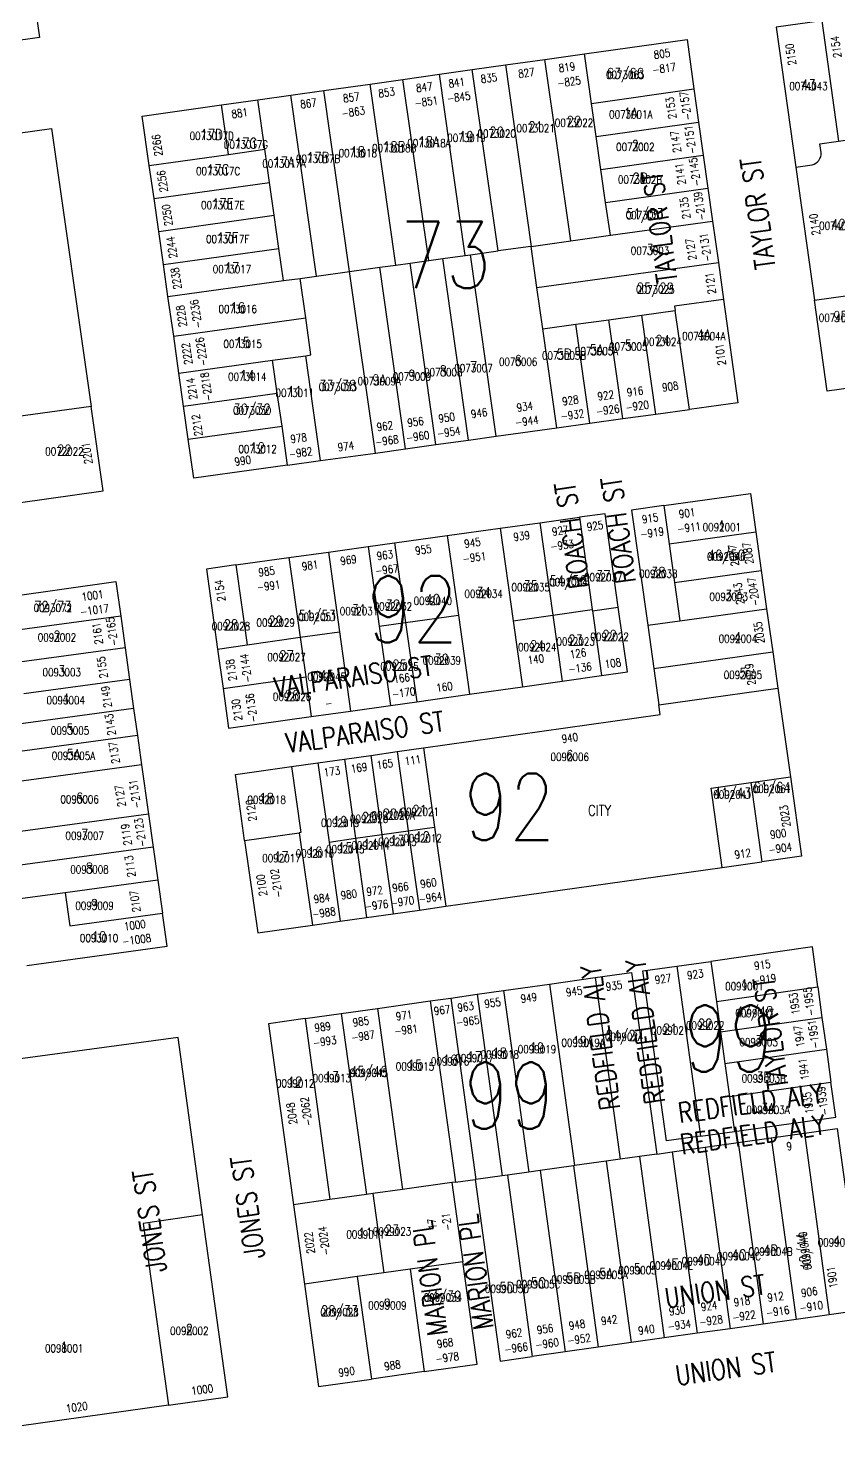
# Model space of a CAD drawing. Header units: feet. Extents: x 6006313 to 6012512, y 2119126 to 2122695.
# Drawn here: x 6008004 to 6008612, y 2119292 to 2120343 of the extents above; entities that cross this region are included whole.
import ezdxf
from ezdxf.enums import TextEntityAlignment as Align

# ---------------------------------------------------------------- set-up
doc = ezdxf.new("R2010")
doc.units = ezdxf.units.FT
doc.header["$LTSCALE"] = 100
doc.header["$MEASUREMENT"] = 0
for name, color, linetype in [('ADDRESS', 1, 'CONTINUOUS'), ('BLKLOT', 2, 'CONTINUOUS'), ('BLOCK_NUMBERS', 3, 'CONTINUOUS'), ('LOT_LINES', 4, 'CONTINUOUS'), ('LOT_NUMBERS', 7, 'CONTINUOUS'), ('ROW', 6, 'CONTINUOUS'), ('ST_NAME_IN_BLK', 7, 'CONTINUOUS'), ('ST_NAME_IN_ST', 6, 'CONTINUOUS')]:
    doc.layers.add(name, color=color, linetype=linetype)
doc.styles.add('ADDTXT', font='ROMANS.shx', dxfattribs={"width": 0.8, "height": 6})
doc.styles.add('BLKLOT', font='ROMANS.shx', dxfattribs={"width": 0.8, "height": 6})
doc.styles.add('BLOCK_NO', font='ROMANS.SHX', dxfattribs={"width": 0.8, "height": 50})
doc.styles.add('LOT_NO', font='ROMANS.shx', dxfattribs={"width": 0.8, "height": 8})
doc.styles.add('SI', font='ROMANS.shx', dxfattribs={"width": 0.8, "height": 15})

msp = doc.modelspace()

# ---------------------------------------------------------------- linework, layer by layer
at = {"layer": 'LOT_LINES'}
for points in [[(6008599.5, 2120348.1), (6008612.1, 2120257.9)], [(6008426.9, 2120286.3), (6008421.6, 2120323.4)], [(6008356.8, 2120175.7), (6008337.4, 2120311.6)], [(6008362.2, 2120315.1), (6008381.5, 2120179.1)], [(6008411.2, 2120183.3), (6008391.9, 2120319.2)], [(6008280, 2120165.1), (6008260.7, 2120300.8)], [(6008304.8, 2120168.5), (6008285.4, 2120304.3)], [(6008332, 2120172.3), (6008312.7, 2120308.1)], [(6008220.6, 2120156.8), (6008201.3, 2120292.5)], [(6008245.3, 2120160.2), (6008226, 2120295.9)], [(6008426.9, 2120286.3), (6008503.7, 2120297.1)], [(6008154.5, 2120248), (6008149.3, 2120285.2)], [(6008181.8, 2120251.9), (6008176.5, 2120289)], [(6008430.4, 2120261.5), (6008426.9, 2120286.3)], [(6008430.4, 2120261.5), (6008507.2, 2120272.3)], [(6008433.9, 2120236.8), (6008430.4, 2120261.5)], [(6008612.1, 2120257.9), (6008646.2, 2120262.7)], [(6008154.5, 2120248), (6008181.8, 2120251.9)], [(6008185.3, 2120227.1), (6008181.8, 2120251.9)], [(6008095.1, 2120239.7), (6008154.5, 2120248)], [(6008433.9, 2120236.8), (6008510.7, 2120247.5)], [(6008098.7, 2120214.9), (6008185.3, 2120227.1)], [(6008188.8, 2120202.4), (6008185.3, 2120227.1)], [(6008437.4, 2120212), (6008433.9, 2120236.8)], [(6008437.4, 2120212), (6008514.1, 2120222.8)], [(6008441, 2120187.4), (6008437.4, 2120212)], [(6008102.2, 2120190.2), (6008188.8, 2120202.4)], [(6008192.3, 2120177.6), (6008188.8, 2120202.4)], [(6008441, 2120187.4), (6008517.6, 2120198)], [(6008411.2, 2120183.3), (6008441, 2120187.4)], [(6008105.7, 2120165.4), (6008192.3, 2120177.6)], [(6008195.8, 2120153.4), (6008192.3, 2120177.6)], [(6008336.1, 2120172.8), (6008356.8, 2120175.7)], [(6008381.3, 2120179.1), (6008356.8, 2120175.7)], [(6008381.5, 2120179.1), (6008381.3, 2120179.1)], [(6008381.5, 2120179.1), (6008411.2, 2120183.3)], [(6008385.8, 2120148.2), (6008381.5, 2120179.1)], [(6008267.9, 2120163.4), (6008280, 2120165.1)], [(6008280, 2120165.1), (6008290.7, 2120166.5)], [(6008290.7, 2120166.5), (6008304.8, 2120168.5)], [(6008310.1, 2120030.4), (6008290.7, 2120166.5)], [(6008304.8, 2120168.5), (6008315.3, 2120169.9)], [(6008315.3, 2120169.9), (6008332, 2120172.3)], [(6008334.6, 2120033.8), (6008315.3, 2120169.9)], [(6008332, 2120172.3), (6008336.1, 2120172.8)], [(6008355.4, 2120036.7), (6008336.1, 2120172.8)], [(6008385.8, 2120148.2), (6008522, 2120167.1)], [(6008195.8, 2120153.4), (6008208.2, 2120155.1)], [(6008208.2, 2120155.1), (6008220.6, 2120156.8)], [(6008212.4, 2120125.4), (6008208.2, 2120155.1)], [(6008220.6, 2120156.8), (6008245.3, 2120160.2)], [(6008245.3, 2120160.2), (6008267.9, 2120163.4)], [(6008264.7, 2120024.1), (6008245.3, 2120160.2)], [(6008287.3, 2120027.3), (6008267.9, 2120163.4)], [(6008109.1, 2120141.4), (6008195.8, 2120153.4)], [(6008390.2, 2120117.2), (6008385.8, 2120148.2)], [(6008594.1, 2120138.7), (6008628.2, 2120143.4)], [(6008525.9, 2120139.3), (6008489.2, 2120134.2), (6008489.7, 2120131)], [(6008113.4, 2120111.7), (6008212.4, 2120125.4)], [(6008212.4, 2120097.1), (6008216.3, 2120097.7), (6008212.4, 2120125.4)], [(6008415, 2120120.7), (6008439.8, 2120124.1)], [(6008439.8, 2120124.1), (6008464.5, 2120127.5)], [(6008450.3, 2120049.9), (6008439.8, 2120124.1)], [(6008464.5, 2120127.5), (6008489.7, 2120131)], [(6008475.1, 2120053.3), (6008464.5, 2120127.5)], [(6008500.3, 2120056.8), (6008489.7, 2120131)], [(6008390.2, 2120117.2), (6008415, 2120120.7)], [(6008400.8, 2120043), (6008390.2, 2120117.2)], [(6008425.6, 2120046.4), (6008415, 2120120.7)], [(6008117.3, 2120083.9), (6008187.6, 2120093.7)], [(6008187.6, 2120093.7), (6008212.4, 2120097.1)], [(6008191.1, 2120068.9), (6008187.6, 2120093.7)], [(6008223.6, 2120018.4), (6008212.4, 2120097.1)], [(6008051.4, 2120059.1), (6007989.5, 2120050.4)], [(6008120.8, 2120059.2), (6008191.1, 2120068.9)], [(6008194.7, 2120044.2), (6008191.1, 2120068.9)], [(6008124.3, 2120034.4), (6008194.7, 2120044.2)], [(6008198.8, 2120015), (6008194.7, 2120044.2)], [(6008417.7, 2119975.9), (6008427.4, 2119906.7)], [(6008481.1, 2119984.7), (6008485.1, 2119955.9)], [(6008358.3, 2119967.7), (6008368, 2119898.3)], [(6008388, 2119971.8), (6008397.7, 2119902.5)], [(6008485.1, 2119955.9), (6008550.1, 2119964.9)], [(6008259.2, 2119953.9), (6008267.6, 2119894.3)], [(6008279, 2119956.7), (6008287.4, 2119897.1)], [(6008318.6, 2119962.2), (6008327, 2119902.6)], [(6008485.1, 2119955.9), (6008489.2, 2119927.1)], [(6008199.8, 2119945.7), (6008208.2, 2119885.9)], [(6008229.4, 2119949.8), (6008237.8, 2119890.1)], [(6008160.1, 2119940.2), (6008168.6, 2119880.3)], [(6008489.2, 2119927.1), (6008554.2, 2119936.1)], [(6008489.2, 2119927.1), (6008493.2, 2119898.3)], [(6008073.6, 2119901.8), (6007994.3, 2119891)], [(6008287.4, 2119897.1), (6008327, 2119902.6)], [(6008327, 2119902.6), (6008335.3, 2119843.2)], [(6008368, 2119898.3), (6008397.7, 2119902.5)], [(6008397.7, 2119902.5), (6008427.4, 2119906.7)], [(6008397.7, 2119902.5), (6008404.7, 2119853)], [(6008427.4, 2119906.7), (6008427.5, 2119905.7)], [(6008427.5, 2119905.7), (6008446.9, 2119908.5)], [(6008427.5, 2119905.7), (6008434.4, 2119857.2)], [(6008493.2, 2119898.3), (6008558.2, 2119907.3)], [(6008267.6, 2119894.3), (6008287.4, 2119897.1)], [(6008267.6, 2119894.3), (6008275.9, 2119834.8)], [(6008287.4, 2119897.1), (6008295.7, 2119837.6)], [(6008368, 2119898.3), (6008375, 2119848.8)], [(6008469, 2119894.9), (6008493.2, 2119898.3)], [(6008168.6, 2119880.3), (6008208.2, 2119885.9)], [(6008208.2, 2119885.9), (6008237.8, 2119890.1)], [(6008208.2, 2119885.9), (6008212.4, 2119856.2)], [(6008208.2, 2119885.9), (6008208.2, 2119885.9)], [(6008237.8, 2119890.1), (6008246.1, 2119830.6)], [(6008076.9, 2119878), (6007997.6, 2119867.3)], [(6008146.3, 2119877.1), (6008168.6, 2119880.3)], [(6008473.5, 2119862.5), (6008562.8, 2119874.9)], [(6008080.3, 2119854.3), (6008001, 2119843.5)], [(6008150.5, 2119847.4), (6008212.4, 2119856.2)], [(6008212.4, 2119856.2), (6008216.5, 2119826.5)], [(6008477.4, 2119835.3), (6008566.6, 2119847.7)], [(6008083.3, 2119832.5), (6007947.1, 2119814)], [(6008086.2, 2119812.2), (6007949.9, 2119793.7)], [(6008261.2, 2119797.4), (6008269.5, 2119738)], [(6008281, 2119800.2), (6008289.3, 2119740.8)], [(6008300.8, 2119803), (6008309.1, 2119743.6)], [(6008089.2, 2119790.4), (6007953, 2119771.9)], [(6008201.8, 2119789), (6008208.7, 2119739.5), (6008207.6, 2119739.4)], [(6008221.6, 2119791.8), (6008229.9, 2119732.4)], [(6008241.4, 2119794.6), (6008249.7, 2119735.2)], [(6008524.9, 2119713.4), (6008516.6, 2119772.9), (6008546.3, 2119777.1)], [(6008546.3, 2119777.1), (6008576, 2119781.2)], [(6008546.3, 2119777.1), (6008554.6, 2119717.6)], [(6008094.5, 2119753.3), (6007989.2, 2119739)], [(6008166.6, 2119733.6), (6008207.6, 2119739.4)], [(6008207.6, 2119739.4), (6008217.4, 2119670)], [(6008229.9, 2119732.4), (6008249.7, 2119735.2)], [(6008249.7, 2119735.2), (6008269.5, 2119738)], [(6008249.7, 2119735.2), (6008258.1, 2119675.8)], [(6008269.5, 2119738), (6008289.3, 2119740.8)], [(6008269.5, 2119738), (6008277.9, 2119678.6)], [(6008289.3, 2119740.8), (6008309.1, 2119743.6)], [(6008289.3, 2119740.8), (6008297.7, 2119681.4)], [(6008309.1, 2119743.6), (6008317.5, 2119684.2)], [(6008097.9, 2119728.5), (6007992.7, 2119714.2)], [(6008229.9, 2119732.4), (6008238.3, 2119673)], [(6008101.4, 2119703.7), (6008032, 2119694.3)], [(6008032, 2119694.3), (6007996.2, 2119689.5)], [(6008032, 2119694.3), (6008035.5, 2119669.6), (6008104.9, 2119679)], [(6008490.9, 2119639.3), (6008508.5, 2119511.8)], [(6008516.3, 2119642.9), (6008520.5, 2119612.9)], [(6008429.6, 2119630.7), (6008448.4, 2119494.5)], [(6008341.1, 2119618.2), (6008359.9, 2119482.1)], [(6008360.9, 2119621), (6008379.7, 2119484.9)], [(6008395.2, 2119625.8), (6008414.1, 2119489.7)], [(6008520.5, 2119612.9), (6008596.6, 2119623.7)], [(6008266.3, 2119607.6), (6008285.1, 2119471.8)], [(6008305.9, 2119613.2), (6008324.7, 2119477.4)], [(6008321.3, 2119615.4), (6008340.1, 2119479.3)], [(6008520.5, 2119612.9), (6008523.6, 2119590.1)], [(6008211.9, 2119600), (6008230.6, 2119464.2)], [(6008239.1, 2119603.8), (6008257.9, 2119468)], [(6008523.6, 2119590.1), (6008599.7, 2119600.9)], [(6008523.6, 2119590.1), (6008526.9, 2119566.4)], [(6008526.9, 2119566.4), (6008603, 2119577.1)], [(6008526.9, 2119566.4), (6008530.4, 2119541.6)], [(6008530.4, 2119541.6), (6008606.4, 2119552.3)], [(6008530.4, 2119541.6), (6008534, 2119515.4)], [(6008586.5, 2119514), (6008605.2, 2119377.8)], [(6008512.2, 2119503.5), (6008530.9, 2119367.4)], [(6008536.9, 2119507), (6008555.7, 2119370.9)], [(6008561.7, 2119510.5), (6008580.4, 2119374.4)], [(6008437.9, 2119493), (6008414.1, 2119489.7)], [(6008448.4, 2119494.5), (6008437.9, 2119493)], [(6008437.9, 2119493), (6008456.6, 2119357)], [(6008462.7, 2119496.5), (6008448.4, 2119494.5)], [(6008475.7, 2119498.3), (6008462.7, 2119496.5)], [(6008462.7, 2119496.5), (6008481.4, 2119360.5)], [(6008487.4, 2119500), (6008506.1, 2119364)], [(6008359.9, 2119482.1), (6008340.1, 2119479.3)], [(6008363.7, 2119482.6), (6008359.9, 2119482.1)], [(6008379.7, 2119484.9), (6008363.7, 2119482.6)], [(6008363.7, 2119482.6), (6008382.4, 2119346.6)], [(6008388.4, 2119486.1), (6008379.7, 2119484.9)], [(6008413.2, 2119489.6), (6008388.4, 2119486.1)], [(6008388.4, 2119486.1), (6008407.1, 2119350.1)], [(6008414.1, 2119489.7), (6008413.2, 2119489.6)], [(6008413.2, 2119489.6), (6008431.9, 2119353.5)], [(6008285.1, 2119471.8), (6008262.7, 2119468.7)], [(6008322.1, 2119477), (6008285.1, 2119471.8)], [(6008340.1, 2119479.3), (6008339.5, 2119479.4)], [(6008230.6, 2119464.2), (6008203.3, 2119460.3)], [(6008257.9, 2119468), (6008230.6, 2119464.2)], [(6008262.7, 2119468.7), (6008257.9, 2119468)], [(6008262.7, 2119468.7), (6008270.9, 2119409.2)], [(6008135.1, 2119452.7), (6008090.5, 2119446.4), (6008109.4, 2119310.1)], [(6008270.9, 2119409.2), (6008251.1, 2119406.5)], [(6008290.7, 2119412), (6008270.9, 2119409.2)], [(6008330.4, 2119417.6), (6008290.7, 2119412)], [(6008290.7, 2119412), (6008301.4, 2119335.3)], [(6008251.1, 2119406.5), (6008211.5, 2119400.9)], [(6008251.1, 2119406.5), (6008261.7, 2119329.7)]]:
    msp.add_lwpolyline(points, dxfattribs=at)
msp.add_lwpolyline([(6008580.1, 2120238.6), (6008592.3, 2120240.3, 0.370937), (6008599.1, 2120249.4), (6008598.1, 2120256), (6008612.1, 2120257.9)], format="xyb", dxfattribs=at)
at = {"layer": 'ROW'}
for points in [[(6008006.8, 2120377.7), (6008012.7, 2120335.6), (6007939.9, 2120325.5)], [(6008599.5, 2120348.1), (6008565.4, 2120343.4), (6008580.1, 2120238.6)], [(6008421.6, 2120323.4), (6008498.5, 2120334.2), (6008503.7, 2120297.1)], [(6008391.9, 2120319.2), (6008421.6, 2120323.4)], [(6008312.7, 2120308.1), (6008337.4, 2120311.6)], [(6008337.4, 2120311.6), (6008362.2, 2120315.1)], [(6008362.2, 2120315.1), (6008391.9, 2120319.2)], [(6008226, 2120295.9), (6008260.7, 2120300.8)], [(6008260.7, 2120300.8), (6008285.4, 2120304.3)], [(6008285.4, 2120304.3), (6008312.7, 2120308.1)], [(6008176.5, 2120289), (6008201.3, 2120292.5)], [(6008201.3, 2120292.5), (6008226, 2120295.9)], [(6008503.7, 2120297.1), (6008507.2, 2120272.3)], [(6008095.1, 2120239.7), (6008089.8, 2120276.8), (6008149.3, 2120285.2)], [(6008149.3, 2120285.2), (6008176.5, 2120289)], [(6008507.2, 2120272.3), (6008510.7, 2120247.5)], [(6007885.6, 2120248.5), (6008021.7, 2120267.5), (6008051.4, 2120059.1)], [(6008098.7, 2120214.9), (6008095.1, 2120239.7)], [(6008510.7, 2120247.5), (6008514.1, 2120222.8)], [(6008580.1, 2120238.6), (6008594.1, 2120138.7)], [(6008514.1, 2120222.8), (6008517.6, 2120198)], [(6008102.2, 2120190.2), (6008098.7, 2120214.9)], [(6008517.6, 2120198), (6008522, 2120167.1)], [(6008105.7, 2120165.4), (6008102.2, 2120190.2)], [(6008109.1, 2120141.4), (6008105.7, 2120165.4)], [(6008522, 2120167.1), (6008525.9, 2120139.3)], [(6008113.4, 2120111.7), (6008109.1, 2120141.4)], [(6008525.9, 2120139.3), (6008536.7, 2120061.8), (6008500.3, 2120056.8)], [(6008637.8, 2120075.3), (6008603.7, 2120070.6), (6008594.1, 2120138.7)], [(6008117.3, 2120083.9), (6008113.4, 2120111.7)], [(6008120.8, 2120059.2), (6008117.3, 2120083.9)], [(6007998.5, 2119987), (6008060.4, 2119995.7), (6008051.4, 2120059.1)], [(6008124.3, 2120034.4), (6008120.8, 2120059.2)], [(6008425.6, 2120046.4), (6008450.3, 2120049.9)], [(6008450.3, 2120049.9), (6008475.1, 2120053.3)], [(6008475.1, 2120053.3), (6008500.3, 2120056.8)], [(6008355.4, 2120036.7), (6008400.8, 2120043)], [(6008400.8, 2120043), (6008425.6, 2120046.4)], [(6008198.8, 2120015), (6008128.5, 2120005.2), (6008124.3, 2120034.4)], [(6008287.3, 2120027.3), (6008310.1, 2120030.4)], [(6008310.1, 2120030.4), (6008334.6, 2120033.8)], [(6008334.6, 2120033.8), (6008355.4, 2120036.7)], [(6008198.8, 2120015), (6008223.6, 2120018.4)], [(6008223.6, 2120018.4), (6008264.7, 2120024.1)], [(6008264.7, 2120024.1), (6008287.3, 2120027.3)], [(6008481.1, 2119984.7), (6008546, 2119993.7), (6008550.1, 2119964.9)], [(6008388, 2119971.8), (6008417.7, 2119975.9)], [(6008446.9, 2119908.5), (6008437, 2119978.6), (6008417.7, 2119975.9)], [(6008481.1, 2119984.7), (6008456.8, 2119981.3), (6008469, 2119894.9)], [(6008318.6, 2119962.2), (6008358.3, 2119967.7)], [(6008358.3, 2119967.7), (6008388, 2119971.8)], [(6008550.1, 2119964.9), (6008554.2, 2119936.1)], [(6008229.4, 2119949.8), (6008259.2, 2119953.9)], [(6008259.2, 2119953.9), (6008279, 2119956.7)], [(6008279, 2119956.7), (6008318.6, 2119962.2)], [(6008160.1, 2119940.2), (6008199.8, 2119945.7)], [(6008199.8, 2119945.7), (6008229.4, 2119949.8)], [(6008160.1, 2119940.2), (6008137.9, 2119937.1), (6008146.3, 2119877.1)], [(6008554.2, 2119936.1), (6008558.2, 2119907.3)], [(6007990.7, 2119916.6), (6008069.9, 2119927.8), (6008073.6, 2119901.8)], [(6008073.6, 2119901.8), (6008076.9, 2119878)], [(6008434.4, 2119857.2), (6008453.7, 2119859.9), (6008446.9, 2119908.5)], [(6008558.2, 2119907.3), (6008562.8, 2119874.9)], [(6008469, 2119894.9), (6008473.5, 2119862.5)], [(6008076.9, 2119878), (6008080.3, 2119854.3)], [(6008146.3, 2119877.1), (6008150.5, 2119847.4)], [(6008562.8, 2119874.9), (6008566.6, 2119847.7)], [(6008473.5, 2119862.5), (6008477.4, 2119835.3)], [(6008080.3, 2119854.3), (6008083.3, 2119832.5)], [(6008375, 2119848.8), (6008404.7, 2119853)], [(6008404.7, 2119853), (6008434.4, 2119857.2)], [(6008150.5, 2119847.4), (6008154.6, 2119817.7), (6008216.5, 2119826.5)], [(6008295.7, 2119837.6), (6008335.3, 2119843.2)], [(6008335.3, 2119843.2), (6008375, 2119848.8)], [(6008566.6, 2119847.7), (6008576, 2119781.2)], [(6008083.3, 2119832.5), (6008086.2, 2119812.2)], [(6008216.5, 2119826.5), (6008246.1, 2119830.6)], [(6008246.1, 2119830.6), (6008275.9, 2119834.8)], [(6008275.9, 2119834.8), (6008295.7, 2119837.6)], [(6008300.8, 2119803), (6008478.4, 2119828.1), (6008477.4, 2119835.3)], [(6008086.2, 2119812.2), (6008089.2, 2119790.4)], [(6008241.4, 2119794.6), (6008261.2, 2119797.4)], [(6008261.2, 2119797.4), (6008281, 2119800.2)], [(6008281, 2119800.2), (6008300.8, 2119803)], [(6008089.2, 2119790.4), (6008094.5, 2119753.3)], [(6008166.6, 2119733.6), (6008159.7, 2119783.1), (6008201.8, 2119789)], [(6008201.8, 2119789), (6008221.6, 2119791.8)], [(6008221.6, 2119791.8), (6008241.4, 2119794.6)], [(6008576, 2119781.2), (6008584.3, 2119721.8), (6008554.6, 2119717.6)], [(6008094.5, 2119753.3), (6008097.9, 2119728.5)], [(6008166.6, 2119733.6), (6008176.4, 2119664.3), (6008217.4, 2119670)], [(6008097.9, 2119728.5), (6008101.4, 2119703.7)], [(6008317.5, 2119684.2), (6008524.9, 2119713.4)], [(6008524.9, 2119713.4), (6008554.6, 2119717.6)], [(6008101.4, 2119703.7), (6008104.9, 2119679)], [(6008277.9, 2119678.6), (6008297.7, 2119681.4)], [(6008297.7, 2119681.4), (6008317.5, 2119684.2)], [(6008003.1, 2119639.9), (6008108.4, 2119654.2), (6008104.9, 2119679)], [(6008217.4, 2119670), (6008238.3, 2119673)], [(6008238.3, 2119673), (6008258.1, 2119675.8)], [(6008258.1, 2119675.8), (6008277.9, 2119678.6)], [(6008596.6, 2119623.7), (6008592.5, 2119653.7), (6008516.3, 2119642.9)], [(6008508.5, 2119511.8), (6008483, 2119508.2), (6008465.4, 2119635.7), (6008490.9, 2119639.3)], [(6008490.9, 2119639.3), (6008516.3, 2119642.9)], [(6008395.2, 2119625.8), (6008429.6, 2119630.7)], [(6008429.6, 2119630.7), (6008456.8, 2119634.5), (6008475.7, 2119498.3)], [(6008321.3, 2119615.4), (6008341.1, 2119618.2)], [(6008341.1, 2119618.2), (6008360.9, 2119621)], [(6008360.9, 2119621), (6008395.2, 2119625.8)], [(6008596.6, 2119623.7), (6008599.7, 2119600.9)], [(6008239.1, 2119603.8), (6008266.3, 2119607.6)], [(6008266.3, 2119607.6), (6008305.9, 2119613.2)], [(6008305.9, 2119613.2), (6008321.3, 2119615.4)], [(6008211.9, 2119600), (6008184.5, 2119596.1), (6008203.3, 2119460.3)], [(6008211.9, 2119600), (6008239.1, 2119603.8)], [(6008599.7, 2119600.9), (6008603, 2119577.1)], [(6008135.1, 2119452.7), (6008116.7, 2119585.9), (6007981.4, 2119567.6)], [(6008603, 2119577.1), (6008606.4, 2119552.3)], [(6008534, 2119515.4), (6008610, 2119526.1), (6008606.4, 2119552.3)], [(6008508.5, 2119511.8), (6008534, 2119515.4)], [(6008561.7, 2119510.5), (6008586.5, 2119514)], [(6008586.5, 2119514), (6008611.2, 2119517.5), (6008629.9, 2119381.3), (6008605.2, 2119377.8)], [(6008487.4, 2119500), (6008512.2, 2119503.5)], [(6008512.2, 2119503.5), (6008536.9, 2119507)], [(6008536.9, 2119507), (6008561.7, 2119510.5)], [(6008475.7, 2119498.3), (6008487.4, 2119500)], [(6008324.7, 2119477.4), (6008322.1, 2119477)], [(6008322.1, 2119477), (6008330.4, 2119417.6)], [(6008324.7, 2119477.4), (6008339.5, 2119479.4)], [(6008339.5, 2119479.4), (6008339.5, 2119479.2), (6008358.3, 2119343.2), (6008382.4, 2119346.6)], [(6008203.3, 2119460.3), (6008211.5, 2119400.9)], [(6008109.4, 2119310.1), (6008154, 2119316.4), (6008135.1, 2119452.7)], [(6008109.4, 2119310.1), (6007981.3, 2119292.2), (6007962, 2119428.5)], [(6008301.4, 2119335.3), (6008341, 2119340.8), (6008330.4, 2119417.6)], [(6008211.5, 2119400.9), (6008222.1, 2119324.1), (6008261.7, 2119329.7)], [(6008605.2, 2119377.8), (6008580.4, 2119374.4)], [(6008530.9, 2119367.4), (6008506.1, 2119364)], [(6008555.7, 2119370.9), (6008530.9, 2119367.4)], [(6008580.4, 2119374.4), (6008555.7, 2119370.9)], [(6008456.6, 2119357), (6008431.9, 2119353.5)], [(6008481.4, 2119360.5), (6008456.6, 2119357)], [(6008506.1, 2119364), (6008481.4, 2119360.5)], [(6008407.1, 2119350.1), (6008382.4, 2119346.6)], [(6008431.9, 2119353.5), (6008407.1, 2119350.1)], [(6008301.4, 2119335.3), (6008261.7, 2119329.7)]]:
    msp.add_lwpolyline(points, dxfattribs=at)

# ---------------------------------------------------------------- texts
at = {"layer": 'ADDRESS', "style": 'ADDTXT', "width": 0.8}
for s, rotation, p in [('2154', 97.8864, (6008613.3, 2120329)), ('805', 7.991, (6008480.1, 2120320.5)), ('2150', 97.9924, (6008579.3, 2120323.4)), ('827', 7.991, (6008378.4, 2120306.2)), ('819', 7.991, (6008408.8, 2120310.5)), ('-817', 7.991, (6008481.7, 2120309.6)), ('847', 7.991, (6008301.8, 2120295.5)), ('841', 7.991, (6008326.1, 2120298.9)), ('835', 7.991, (6008350.3, 2120302.3)), ('-825', 7.991, (6008410.4, 2120299.6)), ('857', 7.991, (6008247, 2120287.8)), ('853', 7.991, (6008273.5, 2120291.5)), ('-851', 7.991, (6008303.3, 2120284.6)), ('-845', 7.991, (6008327.6, 2120288)), ('2153', 97.9924, (6008489.5, 2120283.2)), ('-2157', 97.9924, (6008500.4, 2120284.8)), ('881', 7.991, (6008163.3, 2120276)), ('867', 7.991, (6008214.9, 2120283.3)), ('-863', 7.991, (6008248.5, 2120276.9)), ('2266', 98.0997, (6008104, 2120255.3)), ('2147', 97.9924, (6008493, 2120257.9)), ('-2151', 97.9924, (6008503.9, 2120259.5)), ('2141', 97.9924, (6008496.4, 2120233.8)), ('-2145', 97.9924, (6008507.3, 2120235.3)), ('2256', 98.0997, (6008107.9, 2120228.3)), ('-2139', 97.9924, (6008510.9, 2120209.7)), ('2250', 98.0997, (6008111.5, 2120202.9)), ('2135', 97.9924, (6008500, 2120208.2)), ('2140', 97.9924, (6008597.2, 2120195.9)), ('2244', 98.0997, (6008114.9, 2120178.7)), ('-2131', 97.9924, (6008515.3, 2120178.7)), ('2127', 97.9924, (6008504.4, 2120177.2)), ('2238', 98.0997, (6008118.2, 2120155.4)), ('2121', 97.9924, (6008519.1, 2120151.8)), ('2228', 98.0997, (6008122.2, 2120127.2)), ('-2236', 98.0997, (6008133.1, 2120128.8)), ('2222', 98.0997, (6008126.3, 2120099)), ('-2226', 98.0997, (6008137.2, 2120100.5)), ('2101', 97.8935, (6008526.6, 2120098.3)), ('2214', 98.0997, (6008130, 2120072.7)), ('-2218', 98.0997, (6008140.9, 2120074.2)), ('922', 7.8935, (6008437.9, 2120064.3)), ('916', 7.8935, (6008459.9, 2120067.3)), ('908', 7.8935, (6008486.3, 2120071)), ('934', 7.8935, (6008377.2, 2120055.9)), ('928', 7.8935, (6008411.4, 2120060.6)), ('-926', 7.8935, (6008439.4, 2120053.4)), ('-920', 7.8935, (6008461.5, 2120056.4)), ('2212', 98.0997, (6008133.9, 2120045.4)), ('956', 7.8935, (6008295.2, 2120044.5)), ('950', 7.8935, (6008318.6, 2120047.7)), ('946', 7.8935, (6008342.9, 2120051.1)), ('-944', 7.8935, (6008378.7, 2120045)), ('-932', 7.8935, (6008412.9, 2120049.7)), ('978', 7.8935, (6008207.5, 2120032.3)), ('962', 7.8935, (6008272.2, 2120041.3)), ('-960', 7.8935, (6008296.8, 2120033.6)), ('-954', 7.8935, (6008320.1, 2120036.8)), ('2201', 98.0997, (6008051.3, 2120024.4)), ('-982', 7.8935, (6008209, 2120021.4)), ('974', 7.8935, (6008243, 2120026.2)), ('-968', 7.8935, (6008273.7, 2120030.4)), ('990', 7.8935, (6008165.6, 2120015.4)), ('915', 7.8935, (6008471.2, 2119972.2)), ('901', 7.8935, (6008498.9, 2119976.1)), ('939', 7.8935, (6008374.8, 2119958.9)), ('927', 7.8935, (6008403.7, 2119962.9)), ('925', 7.8935, (6008429.9, 2119966.5)), ('-919', 7.8935, (6008472.7, 2119961.3)), ('-911', 7.8935, (6008500.5, 2119965.2)), ('955', 7.8935, (6008301.1, 2119948.6)), ('945', 7.8935, (6008337.9, 2119953.8)), ('-933', 7.8935, (6008405.2, 2119952)), ('2077', 98.0164, (6008536.4, 2119947.8)), ('2087', 98.0164, (6008547.2, 2119949.4)), ('981', 7.8935, (6008216.1, 2119936.9)), ('969', 7.8935, (6008244.9, 2119940.9)), ('963', 7.8935, (6008272.2, 2119944.6)), ('-951', 7.8935, (6008339.4, 2119942.9)), ('985', 7.8935, (6008183.5, 2119932.3)), ('-967', 7.8935, (6008273.7, 2119933.7)), ('2154', 97.9978, (6008151.2, 2119921.3)), ('-991', 7.8935, (6008185, 2119921.5)), ('2043', 98.0164, (6008540.4, 2119919)), ('-2047', 98.0164, (6008551.3, 2119920.5)), ('1001', 8.0121, (6008052.9, 2119914.3)), ('-1017', 8.0121, (6008054.4, 2119903.4)), ('2161', 97.9978, (6008059.2, 2119889.1)), ('-2165', 97.9978, (6008070.1, 2119890.6)), ('2035', 98.0164, (6008555.6, 2119889.8)), ('2155', 97.9978, (6008062.8, 2119863.7)), ('-2144', 97.9978, (6008170.5, 2119863.2)), ('140', 8.0335, (6008385.5, 2119866.5)), ('126', 8.0335, (6008417.1, 2119870.9)), ('108', 8.0335, (6008443.3, 2119863.5)), ('2138', 97.9978, (6008159.6, 2119861.7)), ('-136', 8.0335, (6008418.6, 2119860)), ('2029', 98.0164, (6008548.9, 2119858.5)), ('166', 8.0335, (6008284.8, 2119852.3)), ('160', 8.0335, (6008316.9, 2119845.7)), ('2149', 97.9978, (6008065.9, 2119841.7)), ('2130', 97.9978, (6008163.8, 2119831.9)), ('-2136', 97.9978, (6008174.7, 2119833.4)), ('-170', 8.0335, (6008286.3, 2119841.4)), ('2143', 97.9978, (6008068.8, 2119820.8)), ('-', 8.0335, (6008230, 2119833.4)), ('940', 8.0335, (6008411, 2119807.5)), ('2137', 97.9978, (6008071.8, 2119799.7)), ('111', 8.0335, (6008293.2, 2119790.8)), ('173', 8.0335, (6008232.5, 2119782.3)), ('169', 8.0335, (6008252.8, 2119785.1)), ('165', 8.0335, (6008272.2, 2119787.9)), ('-2131', 97.9978, (6008087.2, 2119768.8)), ('2127', 97.9978, (6008076.3, 2119767.3)), ('2120', 97.9978, (6008174.5, 2119756.5)), ('2023', 98.0164, (6008575, 2119752.2)), ('2119', 97.9978, (6008080.8, 2119738.4)), ('-2123', 97.9978, (6008091.3, 2119739.9)), ('900', 8.0335, (6008567.3, 2119735.6)), ('912', 8.0335, (6008540.7, 2119720.7)), ('-904', 8.0335, (6008568.8, 2119724.7)), ('2113', 97.9978, (6008083.7, 2119714.6)), ('2100', 97.9978, (6008182.4, 2119700.4)), ('-2102', 97.9978, (6008193.3, 2119701.9)), ('966', 8.0335, (6008283.9, 2119695.6)), ('960', 8.0335, (6008304.9, 2119698.6)), ('2107', 97.9978, (6008087.4, 2119688.4)), ('984', 8.0335, (6008224.9, 2119687.3)), ('980', 8.0335, (6008245.2, 2119690.1)), ('972', 8.0335, (6008264.5, 2119692.8)), ('-970', 8.0335, (6008285.4, 2119684.7)), ('-964', 8.0335, (6008306.4, 2119687.7)), ('-988', 8.0335, (6008226.5, 2119676.4)), ('-976', 8.0335, (6008266, 2119682)), ('1000', 7.7328, (6008084.6, 2119667.1)), ('-1008', 7.7328, (6008086, 2119656.2)), ('915', 8.0335, (6008555.4, 2119637.3)), ('935', 8.0335, (6008444.1, 2119621.6)), ('927', 8.0335, (6008480.9, 2119626.8)), ('923', 8.0335, (6008505.1, 2119630.2)), ('-919', 8.0335, (6008557, 2119626.4)), ('949', 8.0335, (6008380.2, 2119612.6)), ('945', 8.0335, (6008414.2, 2119617.4)), ('1953', 97.8296, (6008582.1, 2119611.6)), ('-1955', 97.8296, (6008593, 2119613.1)), ('967', 8.0335, (6008315.1, 2119603.4)), ('963', 8.0335, (6008332.8, 2119605.9)), ('955', 8.0335, (6008353, 2119608.8)), ('989', 8.0335, (6008225.5, 2119590.8)), ('985', 8.0335, (6008254.2, 2119594.8)), ('971', 8.0335, (6008286.6, 2119599.4)), ('-965', 8.0335, (6008334.4, 2119595)), ('-1951', 97.8296, (6008596.4, 2119588.6)), ('-993', 8.0335, (6008227.1, 2119579.9)), ('-987', 8.0335, (6008255.8, 2119583.9)), ('-981', 8.0335, (6008288.1, 2119588.5)), ('1947', 97.8296, (6008585.5, 2119587.1)), ('1941', 97.8296, (6008588.9, 2119562.5)), ('1935', 97.8296, (6008592.3, 2119537.2)), ('-1939', 97.8296, (6008603.2, 2119538.7)), ('2048', 97.8718, (6008204.9, 2119529.2)), ('-2062', 97.8718, (6008215.8, 2119530.7)), ('9', 7.9804, (6008575.6, 2119501.3)), ('-21', 97.8718, (6008321.1, 2119448)), ('2022', 97.8718, (6008218.3, 2119432.2)), ('-2024', 97.8718, (6008229.2, 2119433.7)), ('17', 97.8718, (6008310.2, 2119446.5)), ('1901', 97.8296, (6008610.3, 2119406.4)), ('906', 7.9804, (6008590.6, 2119392)), ('924', 7.9804, (6008515.4, 2119381.4)), ('918', 7.9804, (6008540.1, 2119384.9)), ('912', 7.9804, (6008565.3, 2119388.4)), ('-910', 7.9804, (6008592.1, 2119381.1)), ('942', 7.9804, (6008440.5, 2119370.9)), ('930', 7.9804, (6008491.5, 2119378.1)), ('-928', 7.9804, (6008516.9, 2119370.5)), ('-922', 7.9804, (6008541.6, 2119374)), ('-916', 7.9804, (6008566.9, 2119377.5)), ('962', 7.9804, (6008369.1, 2119360.9)), ('956', 7.9804, (6008392.4, 2119364.2)), ('948', 7.9804, (6008416.4, 2119367.5)), ('940', 7.9804, (6008468.4, 2119363.7)), ('-934', 7.9804, (6008493.1, 2119367.2)), ('968', 7.9804, (6008317.4, 2119353.7)), ('-966', 7.9804, (6008370.7, 2119350)), ('-960', 7.9804, (6008393.9, 2119353.3)), ('-952', 7.9804, (6008417.9, 2119356.6)), ('-978', 7.9804, (6008319, 2119342.8)), ('990', 7.9804, (6008243.5, 2119332.2)), ('988', 7.9804, (6008277.9, 2119337)), ('1000', 7.9541, (6008135.2, 2119318.8)), ('1020', 7.9541, (6008041.1, 2119305.6))]:
    msp.add_text(s, height=6, rotation=rotation, dxfattribs=at).set_placement(p, align=Align.CENTER)
at = {"layer": 'BLKLOT', "style": 'BLKLOT', "width": 0.8}
for s, p in [('0073063', (6008452.1, 2120304.8)), ('0074043', (6008589.6, 2120296.3)), ('0073001A', (6008456.3, 2120275)), ('0073021', (6008384.9, 2120264.7)), ('0073022', (6008413.7, 2120268.8)), ('0073017D', (6008141.9, 2120258.9)), ('0073018A', (6008304.9, 2120253.5)), ('0073019', (6008333, 2120257.4)), ('0073020', (6008355.7, 2120260.6)), ('0073017G', (6008167.6, 2120252.4)), ('0073018', (6008251.5, 2120246)), ('0073018B', (6008278.8, 2120249.8)), ('0073002', (6008459.7, 2120250.6)), ('0073017C', (6008146.7, 2120232.5)), ('0073017A', (6008196.1, 2120238.2)), ('0073017B', (6008221.7, 2120241.8)), ('0073002B', (6008463.2, 2120226.2)), ('0073017E', (6008150.3, 2120207)), ('0073051', (6008466.9, 2120199.5)), ('0074042', (6008612, 2120191.5)), ('0073017F', (6008153.9, 2120181.6)), ('0073003', (6008470.7, 2120172.8)), ('0073017', (6008157.1, 2120159)), ('0073025', (6008474.7, 2120143.8)), ('0073016', (6008161.4, 2120129.1)), ('0074009B', (6008613.9, 2120122.5)), ('0073004A', (6008511.1, 2120108.8)), ('0073015', (6008165.1, 2120102.9)), ('0073005A', (6008430.6, 2120097.6)), ('0073005', (6008454.4, 2120100.9)), ('0073024', (6008480.2, 2120104.5)), ('0073007', (6008338.3, 2120084.8)), ('0073006', (6008371.8, 2120089.5)), ('0073005B', (6008406.2, 2120094.2)), ('0073014', (6008168.6, 2120078.3)), ('0073009A', (6008267.6, 2120075)), ('0073009', (6008292.1, 2120078.4)), ('0073008', (6008315.6, 2120081.7)), ('0073011', (6008204.2, 2120066.2)), ('0073033', (6008236.5, 2120070.7)), ('0073030', (6008172.2, 2120053)), ('0072022', (6008031.4, 2120022.3)), ('0073012', (6008176.3, 2120024.1)), ('0092001', (6008524.6, 2119965.5)), ('0092046', (6008527.9, 2119943.4)), ('0092037', (6008435.6, 2119927.9)), ('0092038', (6008476.9, 2119930.6)), ('0092035', (6008381.2, 2119920.4)), ('0092054', (6008409.5, 2119924.3)), ('0092032', (6008277.8, 2119906.1)), ('0092040', (6008307.8, 2119910.2)), ('0092034', (6008345.9, 2119915.5)), ('0092003', (6008529.7, 2119913.3)), ('0093072', (6008022.7, 2119904.9)), ('0092051', (6008221.1, 2119898.2)), ('0092031', (6008252.4, 2119902.5)), ('0092028', (6008156.3, 2119891.2)), ('0092029', (6008189.9, 2119893.9)), ('0093002', (6008025.8, 2119882.8)), ('0092024', (6008386.1, 2119875.6)), ('0092023', (6008414.9, 2119879.7)), ('0092022', (6008440.4, 2119883.3)), ('0092004', (6008536.6, 2119881.8)), ('0092027', (6008198, 2119868.1)), ('0092039', (6008314.5, 2119865.5)), ('0093003', (6008029.4, 2119856.7)), ('0092025', (6008282.8, 2119861.1)), ('0092005', (6008540.4, 2119854.7)), ('0092045', (6008228.1, 2119853.3)), ('0093004', (6008032.4, 2119835.7)), ('0092026', (6008202.2, 2119838.3)), ('0093005', (6008035.6, 2119813)), ('0093005A', (6008038.2, 2119794.1)), ('0092006', (6008410.5, 2119793.2)), ('0093006', (6008042.8, 2119761.4)), ('0092018', (6008183.1, 2119761.1)), ('0092041', (6008532.6, 2119765)), ('0092061', (6008562.2, 2119769.2)), ('0092020A', (6008278, 2119749.3)), ('0092021', (6008297.9, 2119752.1)), ('0092019', (6008238.3, 2119743.7)), ('0092020', (6008260, 2119746.7)), ('0093007', (6008046.6, 2119734.1)), ('0092013', (6008281.2, 2119729.5)), ('0092012', (6008300.1, 2119732.2)), ('0092017', (6008194.2, 2119717.3)), ('0092016', (6008219.3, 2119720.8)), ('0092015', (6008242.1, 2119724)), ('0092014', (6008261.1, 2119726.7)), ('0093008', (6008050.2, 2119708.8)), ('0093009', (6008054, 2119681.6)), ('0093010', (6008057.4, 2119657.4)), ('0099001', (6008541.5, 2119621.2)), ('0099022', (6008512.1, 2119591.8)), ('0099047', (6008549.2, 2119601.1)), ('0099024', (6008451.4, 2119583.3)), ('0099021', (6008485.8, 2119588.1)), ('0099018', (6008358, 2119570.1)), ('0099019', (6008385.9, 2119574)), ('0099019A', (6008420.5, 2119578.9)), ('0099003', (6008552.2, 2119579.3)), ('0099015', (6008294.4, 2119561.1)), ('0099016', (6008320.7, 2119564.8)), ('0099017', (6008339.1, 2119567.4)), ('0099013', (6008232, 2119552.3)), ('0099045', (6008259.7, 2119556.2)), ('0099003B', (6008556, 2119552.1)), ('0099012', (6008204.5, 2119548.4)), ('0099003A', (6008559.2, 2119528.5)), ('0099011', (6008257.3, 2119435.1)), ('0099023', (6008277.2, 2119437.3)), ('0099004', (6008610.9, 2119429.1)), ('0099004D', (6008511.1, 2119415.1)), ('0099004C', (6008537.4, 2119418.8)), ('0099004B', (6008561.1, 2119422.2)), ('0099005A', (6008437.7, 2119404.9)), ('0099005', (6008461.3, 2119408.2)), ('0099004E', (6008486.7, 2119411.7)), ('0099005D', (6008363.4, 2119394.4)), ('0099005C', (6008386.9, 2119397.7)), ('0099005B', (6008413.3, 2119401.4)), ('0099009', (6008273.7, 2119381.9)), ('0099034', (6008315.3, 2119387.7)), ('0099028', (6008237.8, 2119376.8)), ('0098002', (6008125.1, 2119362.8)), ('0098001', (6008031.2, 2119349.7))]:
    msp.add_text(s, height=6, dxfattribs=at).set_placement(p, align=Align.CENTER)
msp.add_text('0099040', height=6, rotation=98.0335, dxfattribs=at).set_placement((6008590, 2119426.2), align=Align.CENTER)
at = {"layer": 'BLOCK_NUMBERS', "style": 'BLOCK_NO', "width": 0.8}
for s, p in [('73', (6008317.3, 2120147.7)), ('92', (6008292.5, 2119882)), ('92', (6008365.1, 2119733.7)), ('99', (6008529.9, 2119560.1)), ('99', (6008365.1, 2119517.2))]:
    msp.add_text(s, height=50, dxfattribs=at).set_placement(p, align=Align.CENTER)
at = {"layer": 'LOT_NUMBERS', "style": 'LOT_NO', "width": 0.8}
for s, p in [('63/66', (6008452.1, 2120304.8)), ('43', (6008589.6, 2120296.3)), ('1A', (6008456.3, 2120275)), ('21', (6008384.9, 2120264.7)), ('22', (6008413.7, 2120268.8)), ('17D', (6008141.9, 2120258.9)), ('17G', (6008167.6, 2120252.4)), ('18A', (6008304.9, 2120253.5)), ('19', (6008333, 2120257.4)), ('20', (6008355.7, 2120260.6)), ('2', (6008459.7, 2120250.6)), ('17B', (6008221.7, 2120241.8)), ('18', (6008251.5, 2120246)), ('18B', (6008278.8, 2120249.8)), ('17C', (6008146.7, 2120232.5)), ('17A', (6008196.1, 2120238.2)), ('2B', (6008463.2, 2120226.2)), ('17E', (6008150.3, 2120207)), ('51/53', (6008466.9, 2120199.5)), ('42', (6008612, 2120191.5)), ('17F', (6008153.9, 2120181.6)), ('3', (6008470.7, 2120172.8)), ('17', (6008157.1, 2120159)), ('25/29', (6008474.7, 2120143.8)), ('16', (6008161.4, 2120129.1)), ('9B', (6008613.9, 2120122.5)), ('24', (6008480.2, 2120104.5)), ('4A', (6008511.1, 2120108.8)), ('15', (6008165.1, 2120102.9)), ('5B', (6008406.2, 2120094.2)), ('5A', (6008430.6, 2120097.6)), ('5', (6008454.4, 2120100.9)), ('7', (6008338.3, 2120084.8)), ('6', (6008371.8, 2120089.5)), ('14', (6008168.6, 2120078.3)), ('33/38', (6008236.5, 2120070.7)), ('9A', (6008267.6, 2120075)), ('9', (6008292.1, 2120078.4)), ('8', (6008315.6, 2120081.7)), ('11', (6008204.2, 2120066.2)), ('30/32', (6008172.2, 2120053)), ('22', (6008031.4, 2120022.3)), ('12', (6008176.3, 2120024.1)), ('1', (6008524.6, 2119965.5)), ('46/50', (6008527.9, 2119943.4)), ('54/56', (6008409.5, 2119924.3)), ('37', (6008435.6, 2119927.9)), ('38', (6008476.9, 2119930.6)), ('34', (6008345.9, 2119915.5)), ('35', (6008381.2, 2119920.4)), ('72/73', (6008022.7, 2119904.9)), ('32', (6008277.8, 2119906.1)), ('40', (6008307.8, 2119910.2)), ('3', (6008529.7, 2119913.3)), ('29', (6008189.9, 2119893.9)), ('51/53', (6008221.1, 2119898.2)), ('31', (6008252.4, 2119902.5)), ('28', (6008156.3, 2119891.2)), ('22', (6008440.4, 2119883.3)), ('2', (6008025.8, 2119882.8)), ('24', (6008386.1, 2119875.6)), ('23', (6008414.9, 2119879.7)), ('4', (6008536.6, 2119881.8)), ('27', (6008198, 2119868.1)), ('39', (6008314.5, 2119865.5)), ('3', (6008029.4, 2119856.7)), ('45', (6008228.1, 2119853.3)), ('25', (6008282.8, 2119861.1)), ('5', (6008540.4, 2119854.7)), ('4', (6008032.4, 2119835.7)), ('26', (6008202.2, 2119838.3)), ('5', (6008035.6, 2119813)), ('5A', (6008038.2, 2119794.1)), ('6', (6008410.5, 2119793.2)), ('61/64', (6008562.2, 2119769.2)), ('6', (6008042.8, 2119761.4)), ('18', (6008183.1, 2119761.1)), ('41/43', (6008532.6, 2119765)), ('20', (6008260, 2119746.7)), ('20A', (6008278, 2119749.3)), ('21', (6008297.9, 2119752.1)), ('CITY', (6008432.9, 2119752.1)), ('19', (6008238.3, 2119743.7)), ('7', (6008046.6, 2119734.1)), ('14', (6008261.1, 2119726.7)), ('13', (6008281.2, 2119729.5)), ('12', (6008300.1, 2119732.2)), ('17', (6008194.2, 2119717.3)), ('16', (6008219.3, 2119720.8)), ('15', (6008242.1, 2119724)), ('8', (6008050.2, 2119708.8)), ('9', (6008054, 2119681.6)), ('10', (6008057.4, 2119657.4)), ('1', (6008541.5, 2119621.2)), ('47/48', (6008549.2, 2119601.1)), ('22', (6008512.1, 2119591.8)), ('19A', (6008420.5, 2119578.9)), ('24/27', (6008451.4, 2119583.3)), ('21', (6008485.8, 2119588.1)), ('3', (6008552.2, 2119579.3)), ('18', (6008358, 2119570.1)), ('19', (6008385.9, 2119574)), ('45/46', (6008259.7, 2119556.2)), ('15', (6008294.4, 2119561.1)), ('16', (6008320.7, 2119564.8)), ('17', (6008339.1, 2119567.4)), ('12', (6008204.5, 2119548.4)), ('13', (6008232, 2119552.3)), ('3B', (6008556, 2119552.1)), ('3A', (6008559.2, 2119528.5)), ('11', (6008257.3, 2119435.1)), ('23', (6008277.2, 2119437.3)), ('4B', (6008561.1, 2119422.2)), ('4', (6008610.9, 2119429.1)), ('4E', (6008486.7, 2119411.7)), ('4D', (6008511.1, 2119415.1)), ('4C', (6008537.4, 2119418.8)), ('5B', (6008413.3, 2119401.4)), ('5A', (6008437.7, 2119404.9)), ('5', (6008461.3, 2119408.2)), ('34/39', (6008315.3, 2119387.7)), ('5D', (6008363.4, 2119394.4)), ('5C', (6008386.9, 2119397.7)), ('9', (6008273.7, 2119381.9)), ('28/33', (6008237.8, 2119376.8)), ('2', (6008125.1, 2119362.8)), ('1', (6008031.2, 2119349.7))]:
    msp.add_text(s, height=8, dxfattribs=at).set_placement(p, align=Align.CENTER)
msp.add_text('40/44', height=8, rotation=98.0335, dxfattribs=at).set_placement((6008590, 2119426.2), align=Align.CENTER)
at = {"layer": 'ST_NAME_IN_BLK', "style": 'SI', "width": 0.8}
for s, rotation, p in [('TAYLOR ST', 97.8923, (6008485.5, 2120194.5)), ('ROACH ST', 98.0164, (6008419.8, 2119963.3)), ('VALPARAISO ST', 8.0335, (6008249.1, 2119849.1)), ('REDFIELD ALY', 97.8718, (6008440.9, 2119586.8)), ('TAYLOR ST', 97.8923, (6008568.8, 2119590.1)), ('REDFIELD ALY', 8.0335, (6008547, 2119529.3)), ('JONES ST', 97.8923, (6008102.8, 2119449.1)), ('MARION PL', 97.8718, (6008313, 2119406.3)), ('UNION ST', 8.0121, (6008520.5, 2119388.1))]:
    msp.add_text(s, height=15, rotation=rotation, dxfattribs=at).set_placement(p, align=Align.CENTER)
at = {"layer": 'ST_NAME_IN_ST', "style": 'SI', "width": 0.8}
for s, rotation, p in [('TAYLOR ST', 97.8923, (6008559.2, 2120204.8)), ('ROACH ST', 98.0164, (6008454.5, 2119967.3)), ('VALPARAISO ST', 8.0335, (6008257.8, 2119807.4)), ('REDFIELD ALY', 97.8718, (6008474.5, 2119591.4)), ('REDFIELD ALY', 8.0335, (6008548.7, 2119505.7)), ('JONES ST', 97.8923, (6008176.4, 2119459.3)), ('MARION PL', 97.8718, (6008347.4, 2119411)), ('UNION ST', 8.0121, (6008528.6, 2119330.1))]:
    msp.add_text(s, height=15, rotation=rotation, dxfattribs=at).set_placement(p, align=Align.CENTER)

doc.saveas('drawing.dxf')
